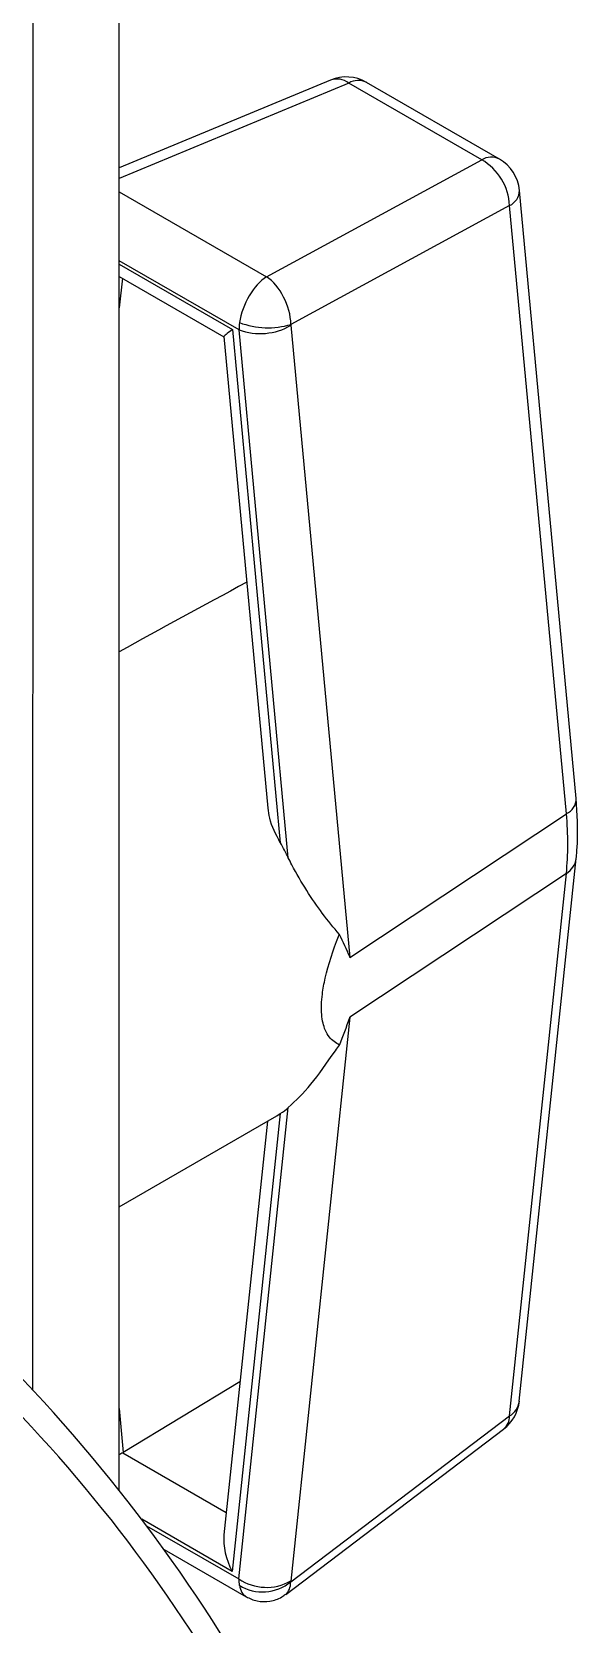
# Model space of a CAD drawing. Extents: x 12.3 to 108.7, y 1.1 to 80.4.
# Drawn here: x 22.765 to 23.608, y 64.681 to 67.141 of the extents above; entities that cross this region are included whole.
import ezdxf

# ---------------------------------------------------------------- set-up
doc = ezdxf.new("R2010")
doc.units = 0
doc.header["$MEASUREMENT"] = 0
doc.layers.add('OBJECT', color=7, linetype='CONTINUOUS')

msp = doc.modelspace()

# ---------------------------------------------------------------- linework, layer by layer
at = {"layer": 'OBJECT'}
for p, q in [((22.8993, 64.8879), (22.9001, 70.0878)), ((22.7664, 65.042), (22.7671, 69.4988)), ((23.2258, 67.0661), (22.8996, 66.9303)), ((23.2537, 67.0615), (22.8996, 66.9141)), ((23.4589, 66.9429), (23.2537, 67.0615)), ((23.4863, 66.944), (23.2811, 67.0625)), ((23.1267, 66.7622), (23.4589, 66.9429)), ((22.8996, 66.8934), (23.1267, 66.7622)), ((23.6048, 65.9562), (23.5173, 66.8957)), ((23.5019, 66.8721), (23.1645, 66.6886)), ((23.5895, 65.9326), (23.5019, 66.8721)), ((23.0844, 66.6803), (22.8996, 66.787)), ((22.8996, 66.7814), (23.0742, 66.6806)), ((22.8996, 66.7628), (23.061, 66.6696)), ((22.9044, 66.7601), (22.8996, 66.7143)), ((23.061, 66.6697), (23.1289, 65.9413)), ((23.0742, 66.6806), (23.1481, 65.8878)), ((23.1604, 65.8644), (23.0844, 66.6803)), ((23.1645, 66.6872), (23.2555, 65.7107)), ((23.2555, 65.7107), (23.5895, 65.9326)), ((23.5169, 65.025), (23.6047, 65.8632)), ((23.5895, 65.8404), (23.2555, 65.6185)), ((23.5016, 65.0022), (23.5895, 65.8404)), ((23.2555, 65.6185), (23.1642, 64.7472)), ((22.8994, 65.3255), (23.1427, 65.466)), ((23.1481, 65.4693), (23.0739, 64.762)), ((23.0841, 64.7505), (23.1604, 65.4785)), ((23.1426, 65.4661), (23.1481, 65.4693)), ((23.1281, 65.4575), (23.0611, 64.8184)), ((23.0859, 65.0551), (22.9056, 64.9458)), ((22.8993, 65.0135), (22.9056, 64.9458)), ((23.1642, 64.7461), (23.5016, 65.0022)), ((23.1564, 64.7266), (23.4925, 64.9817)), ((22.9049, 64.9453), (23.0647, 64.8531)), ((23.0739, 64.762), (22.9343, 64.8426)), ((22.9418, 64.8327), (23.0841, 64.7505)), ((22.9687, 64.796), (23.0956, 64.7227))]:
    msp.add_line(p, q, dxfattribs=at)
for centre, radius, start, end in [((23.2498, 67.0084), 0.0625, 59.9942, 112.5991), ((23.2353, 67.0375), 0.0302, 52.6005, 108.4905), ((23.2684, 67.0364), 0.0291, 64.099, 120.3515), ((23.4736, 66.9178), 0.0291, 64.1001, 120.3504), ((23.4153, 66.868), 0.0867, 2.7311, 59.837), ((23.455, 66.8899), 0.0625, 5.3254, 59.9942), ((23.4903, 66.8964), 0.0269, 295.4648, 358.3742), ((23.1291, 66.8078), 0.1244, 249.35, 286.552), ((23.1173, 66.7678), 0.0934, 249.3642, 300.3745), ((23.5788, 65.9564), 0.026, 294.2259, 359.6126), ((22.5824, 65.5754), 0.6463, 26.5653, 28.9097), ((23.5734, 65.8677), 0.0317, 300.4917, 351.8223), ((23.0785, 65.5754), 0.1269, 303.2596, 310.2013), ((20.9061, 63.3076), 2.5434, 22.1423, 54.6462), ((21.0628, 63.4047), 2.3223, 22.632, 55.914), ((23.4548, 65.0315), 0.0625, 307.1999, 354.0176), ((23.4856, 65.0295), 0.0317, 300.4935, 351.7857), ((23.4763, 65.0012), 0.0254, 309.8616, 2.2856), ((23.1268, 64.8136), 0.0762, 235.8508, 299.4139), ((23.1208, 64.798), 0.0677, 237.9054, 309.8853)]:
    msp.add_arc(centre, radius, start, end, dxfattribs=at)
for centre, major_axis, ratio, start_param, end_param in [((23.1228, 66.7092), (0.0264, 0.0568), 0.494633, 0.654278, 2.106217), ((23.1228, 66.7092), (-0.0242, 0.0579), 0.586397, 4.118742, 5.570681), ((23.1282, 66.7061), (0.0302, 0.0547), 0.580158, 2.138907, 2.34503), ((23.1131, 66.703), (0.0521, 0.0334), 0.048916, 2.381478, 3.116314), ((23.1694, 66.6904), (0.00266, 0.00708), 0.59201, 2.052459, 2.258583), ((25.4795, 67.248), (4.0542, 2.0109), 0.053868, 2.172187, 2.233576), ((23.2345, 66.088), (-0.2542, 0.4311), 0.582404, 3.807396, 4.033733), ((22.8737, 64.9225), (0.0521, 0.0334), 0.048916, 0.897948, 1.026184), ((22.8693, 64.9702), (0.0548, 0.0042), 0.631868, 5.369975, 5.387429), ((23.1128, 64.7845), (-0.0334, 0.0656), 0.609076, 0.753584, 1.602614), ((23.1279, 64.7763), (0.0315, 0.054), 0.564505, 2.358699, 2.564823), ((23.1226, 64.7794), (0.0254, 0.0574), 0.506059, 2.507988, 3.086702), ((23.1226, 64.7794), (-0.0325, 0.0537), 0.485134, 3.193156, 3.789857), ((23.1692, 64.7505), (0.00396, 0.00637), 0.47048, 2.371396, 2.57752)]:
    msp.add_ellipse(centre, major_axis=major_axis, ratio=ratio, start_param=start_param, end_param=end_param, dxfattribs=at)
for points, knots in [([(23.6047, 65.8632), (23.6054, 65.8707), (23.6081, 65.9005), (23.6062, 65.9324), (23.6048, 65.9562)], [0, 0, 0, 0, 0.251373, 1, 1, 1, 1]), ([(23.1481, 65.8878), (23.1415, 65.9004), (23.1322, 65.9181), (23.13, 65.9361), (23.1294, 65.9414)], [0, 0, 0, 0, 0.711423, 1, 1, 1, 1]), ([(23.2393, 65.7462), (23.2305, 65.7567), (23.2056, 65.7865), (23.1783, 65.8297), (23.1623, 65.8609), (23.1604, 65.8644)], [0, 0, 0, 0, 0.324577, 0.922742, 1, 1, 1, 1]), ([(23.2393, 65.5752), (23.2338, 65.5785), (23.2253, 65.5837), (23.216, 65.5997), (23.2109, 65.6208), (23.2119, 65.65), (23.2194, 65.6915), (23.2301, 65.7234), (23.2389, 65.7452), (23.2393, 65.7462)], [0, 0, 0, 0, 0.190456, 0.293194, 0.446601, 0.600717, 0.707922, 0.98553, 1, 1, 1, 1]), ([(23.2555, 65.7107), (23.2555, 65.7109), (23.2506, 65.7225), (23.2449, 65.7345), (23.2393, 65.7462)], [0, 0, 0, 0, 0.017276, 1, 1, 1, 1]), ([(23.2393, 65.5752), (23.2449, 65.5892), (23.2506, 65.6034), (23.2554, 65.6182), (23.2555, 65.6185)], [0, 0, 0, 0, 0.982724, 1, 1, 1, 1]), ([(23.1604, 65.4785), (23.172, 65.4895), (23.1958, 65.512), (23.2215, 65.5501), (23.2372, 65.5723), (23.2393, 65.5752)], [0, 0, 0, 0, 0.454625, 0.927986, 1, 1, 1, 1]), ([(22.8074, 64.5286), (22.8008, 64.5392), (22.7728, 64.5841), (22.7174, 64.6587), (22.6422, 64.7509), (22.5624, 64.8358), (22.4794, 64.9131), (22.3937, 64.982), (22.3063, 65.0405), (22.2442, 65.0775), (22.2115, 65.0916), (22.2083, 65.0929)], [0, 0, 0, 0, 0.041419, 0.175837, 0.31033, 0.444941, 0.579713, 0.714682, 0.849874, 0.985285, 1, 1, 1, 1]), ([(23.0957, 64.7229), (23.1011, 64.7203), (23.1126, 64.7149), (23.132, 64.7152), (23.1474, 64.7198), (23.1543, 64.7255), (23.1562, 64.7271)], [0, 0, 0, 0, 0.275224, 0.584303, 0.883427, 1, 1, 1, 1])]:
    msp.add_open_spline(points, degree=3, knots=knots, dxfattribs=at)

doc.saveas('drawing.dxf')
